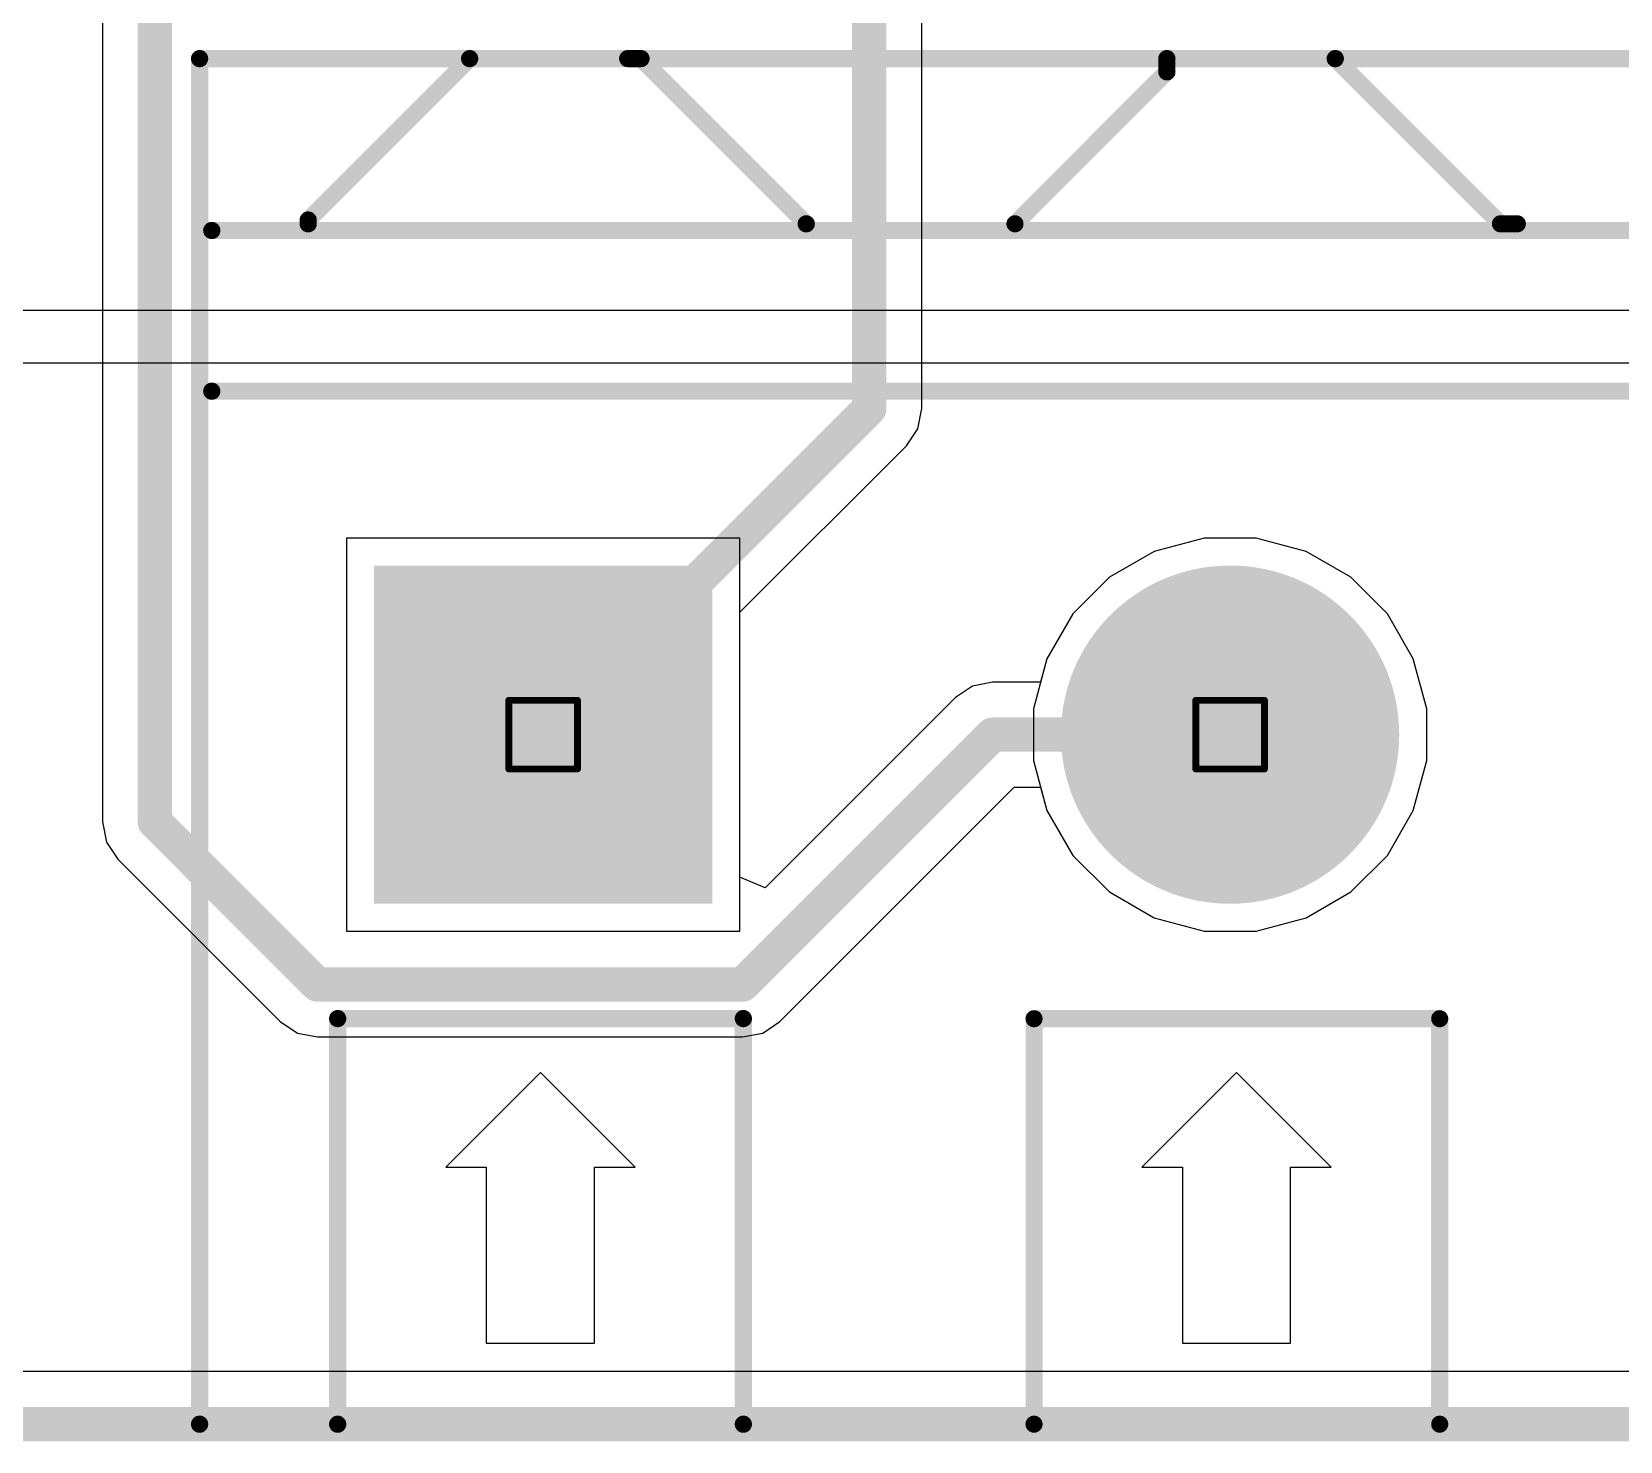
# Model space of a CAD drawing. Header units: inches. Extents: x -11 to 5428, y 0 to 5423.
# Drawn here: x 89.53 to 101.28, y -0.13 to 10.3 of the extents above; entities that cross this region are included whole.
import ezdxf

# ---------------------------------------------------------------- set-up
doc = ezdxf.new("R2010")
doc.units = ezdxf.units.IN
for name, color, linetype in [('Board Outline', 216, 'Continuous'), ('Bottom Layer', 5, 'Continuous'), ('Bottom Solder', 6, 'Continuous'), ('Drill Drawing', 1, 'Continuous'), ('GND', 16, 'Continuous'), ('Multi-Layer', 9, 'Continuous'), ('Pad Holes', 156, 'Continuous'), ('PWR', 76, 'Continuous'), ('Top Layer', 1, 'Continuous'), ('Top Overlay', 2, 'Continuous'), ('Top Solder', 216, 'Continuous')]:
    doc.layers.add(name, color=color, linetype=linetype)

# ---------------------------------------------------------------- blocks, each defined once
blk = doc.blocks.new('DB128L_5_08_3P_GN_S_543')
at = {"layer": 'Bottom Layer'}
blk.add_hatch(color=5, dxfattribs=at).paths.add_polyline_path([(-1.2, 1.2), (1.2, 1.2), (1.2, -1.2), (-1.2, -1.2)])
h = blk.add_hatch(color=5, dxfattribs=at)
edge = h.paths.add_edge_path()
edge.add_arc((5.08, 0), 1.2, 0, 360)
at = {"layer": 'Bottom Solder'}
blk.add_hatch(color=6, dxfattribs=at).paths.add_polyline_path([(-1.251, 1.251), (1.251, 1.251), (1.251, -1.251), (-1.251, -1.251)])
h = blk.add_hatch(color=6, dxfattribs=at)
edge = h.paths.add_edge_path()
edge.add_arc((5.08, 0), 1.251, 0, 360)
at = {"layer": 'GND'}
blk.add_hatch(color=16, dxfattribs=at).paths.add_polyline_path([(-1.2, 1.2), (1.2, 1.2), (1.2, -1.2), (-1.2, -1.2)])
h = blk.add_hatch(color=16, dxfattribs=at)
edge = h.paths.add_edge_path()
edge.add_arc((5.08, 0), 1.2, 0, 360)
at = {"layer": 'Multi-Layer'}
blk.add_hatch(color=9, dxfattribs=at).paths.add_polyline_path([(-1.2, 1.2), (1.2, 1.2), (1.2, -1.2), (-1.2, -1.2)])
h = blk.add_hatch(color=9, dxfattribs=at)
edge = h.paths.add_edge_path()
edge.add_arc((5.08, 0), 1.2, 0, 360)
at = {"layer": 'Pad Holes'}
h = blk.add_hatch(color=7, dxfattribs=at)
edge = h.paths.add_edge_path()
edge.add_arc((0, 0), 0.8, 0, 360)
h = blk.add_hatch(color=7, dxfattribs=at)
edge = h.paths.add_edge_path()
edge.add_arc((5.08, 0), 0.8, 0, 360)
at = {"layer": 'PWR'}
blk.add_hatch(color=76, dxfattribs=at).paths.add_polyline_path([(-1.2, 1.2), (1.2, 1.2), (1.2, -1.2), (-1.2, -1.2)])
h = blk.add_hatch(color=76, dxfattribs=at)
edge = h.paths.add_edge_path()
edge.add_arc((5.08, 0), 1.2, 0, 360)
at = {"layer": 'Top Layer'}
blk.add_hatch(color=1, dxfattribs=at).paths.add_polyline_path([(-1.2, 1.2), (1.2, 1.2), (1.2, -1.2), (-1.2, -1.2)])
h = blk.add_hatch(color=1, dxfattribs=at)
edge = h.paths.add_edge_path()
edge.add_arc((5.08, 0), 1.2, 0, 360)
at = {"layer": 'Top Solder'}
blk.add_hatch(color=216, dxfattribs=at).paths.add_polyline_path([(-1.251, 1.251), (1.251, 1.251), (1.251, -1.251), (-1.251, -1.251)])
h = blk.add_hatch(color=216, dxfattribs=at)
edge = h.paths.add_edge_path()
edge.add_arc((5.08, 0), 1.251, 0, 360)
at = {"layer": 'Top Overlay'}
for p, q in [((-0.02, -2.5), (-0.72, -3.2)), ((0.68, -3.2), (-0.02, -2.5)), ((-0.02, -2.5), (-0.02, -2.5)), ((5.128, -2.5), (4.428, -3.2)), ((5.828, -3.2), (5.128, -2.5)), ((5.128, -2.5), (5.128, -2.5)), ((-0.72, -3.2), (-0.42, -3.2)), ((-0.42, -3.2), (-0.42, -4.5)), ((0.38, -4.5), (0.38, -3.2)), ((0.38, -3.2), (0.68, -3.2)), ((4.428, -3.2), (4.728, -3.2)), ((4.728, -3.2), (4.728, -4.5)), ((5.528, -4.5), (5.528, -3.2)), ((5.528, -3.2), (5.828, -3.2)), ((-0.42, -4.5), (0.38, -4.5)), ((4.728, -4.5), (5.528, -4.5))]:
    blk.add_line(p, q, dxfattribs=at)
for points in [[(-2.54, -5.1, 0.127, 0.127, 0), (-2.54, 5, 0.127, 0.127, 0)], [(-2.54, 5, 0.127, 0.127, 0), (12.7, 5, 0.127, 0.127, 0)], [(-1.737, 3.806, 0.127, 0.127, 0), (-0.543, 5, 0.127, 0.127, 0)], [(0.625, 5, 0.127, 0.127, 0), (0.724, 5, 0.127, 0.127, 0)], [(0.724, 5, 0.127, 0.127, 0), (1.946, 3.778, 0.127, 0.127, 0)], [(4.613, 4.902, 0.127, 0.127, 0), (4.613, 5, 0.127, 0.127, 0)], [(5.858, 5, 0.127, 0.127, 0), (7.08, 3.778, 0.127, 0.127, 0)], [(3.49, 3.778, 0.127, 0.127, 0), (4.613, 4.902, 0.127, 0.127, 0)], [(-2.45, 3.729, 0.127, 0.127, 0), (12.61, 3.729, 0.127, 0.127, 0)], [(-1.737, 3.778, 0.127, 0.127, 0), (-1.737, 3.806, 0.127, 0.127, 0)], [(7.08, 3.778, 0.127, 0.127, 0), (7.204, 3.778, 0.127, 0.127, 0)], [(-2.45, 2.54, 0.127, 0.127, 0), (12.61, 2.54, 0.127, 0.127, 0)], [(-1.519, -2.1, 0.127, 0.127, 0), (1.481, -2.1, 0.127, 0.127, 0)], [(-1.519, -5.1, 0.127, 0.127, 0), (-1.519, -2.1, 0.127, 0.127, 0)], [(1.481, -5.1, 0.127, 0.127, 0), (1.481, -2.1, 0.127, 0.127, 0)], [(3.631, -2.101, 0.127, 0.127, 0), (6.63, -2.101, 0.127, 0.127, 0)], [(3.631, -5.1, 0.127, 0.127, 0), (3.631, -2.101, 0.127, 0.127, 0)], [(6.63, -5.1, 0.127, 0.127, 0), (6.63, -2.101, 0.127, 0.127, 0)], [(-2.54, -5.1, 0.127, 0.127, 0), (12.7, -5.1, 0.127, 0.127, 0)]]:
    blk.add_lwpolyline(points, format="xyseb", dxfattribs=at)
for points in [[(-2.572, 5, 0.0635, 0.0635, 1), (-2.508, 5, 0.0635, 0.0635, 1)], [(-2.572, 5, 0.0635, 0.0635, 1), (-2.508, 5, 0.0635, 0.0635, 1)], [(-0.575, 5, 0.0635, 0.0635, 1), (-0.511, 5, 0.0635, 0.0635, 1)], [(0.594, 5, 0.0635, 0.0635, 1), (0.657, 5, 0.0635, 0.0635, 1)], [(0.693, 5, 0.0635, 0.0635, 1), (0.756, 5, 0.0635, 0.0635, 1)], [(0.693, 5, 0.0635, 0.0635, 1), (0.756, 5, 0.0635, 0.0635, 1)], [(4.581, 5, 0.0635, 0.0635, 1), (4.645, 5, 0.0635, 0.0635, 1)], [(5.826, 5, 0.0635, 0.0635, 1), (5.89, 5, 0.0635, 0.0635, 1)], [(4.581, 4.902, 0.0635, 0.0635, 1), (4.645, 4.902, 0.0635, 0.0635, 1)], [(4.581, 4.902, 0.0635, 0.0635, 1), (4.645, 4.902, 0.0635, 0.0635, 1)], [(-2.482, 3.729, 0.0635, 0.0635, 1), (-2.418, 3.729, 0.0635, 0.0635, 1)], [(-1.769, 3.806, 0.0635, 0.0635, 1), (-1.705, 3.806, 0.0635, 0.0635, 1)], [(-1.769, 3.806, 0.0635, 0.0635, 1), (-1.705, 3.806, 0.0635, 0.0635, 1)], [(-1.769, 3.778, 0.0635, 0.0635, 1), (-1.705, 3.778, 0.0635, 0.0635, 1)], [(1.914, 3.778, 0.0635, 0.0635, 1), (1.978, 3.778, 0.0635, 0.0635, 1)], [(3.458, 3.778, 0.0635, 0.0635, 1), (3.521, 3.778, 0.0635, 0.0635, 1)], [(7.048, 3.778, 0.0635, 0.0635, 1), (7.111, 3.778, 0.0635, 0.0635, 1)], [(7.048, 3.778, 0.0635, 0.0635, 1), (7.111, 3.778, 0.0635, 0.0635, 1)], [(7.172, 3.778, 0.0635, 0.0635, 1), (7.236, 3.778, 0.0635, 0.0635, 1)], [(-2.482, 2.54, 0.0635, 0.0635, 1), (-2.418, 2.54, 0.0635, 0.0635, 1)], [(-1.551, -2.1, 0.0635, 0.0635, 1), (-1.487, -2.1, 0.0635, 0.0635, 1)], [(-1.551, -2.1, 0.0635, 0.0635, 1), (-1.487, -2.1, 0.0635, 0.0635, 1)], [(1.449, -2.1, 0.0635, 0.0635, 1), (1.513, -2.1, 0.0635, 0.0635, 1)], [(1.449, -2.1, 0.0635, 0.0635, 1), (1.513, -2.1, 0.0635, 0.0635, 1)], [(3.599, -2.101, 0.0635, 0.0635, 1), (3.662, -2.101, 0.0635, 0.0635, 1)], [(3.599, -2.101, 0.0635, 0.0635, 1), (3.662, -2.101, 0.0635, 0.0635, 1)], [(6.599, -2.101, 0.0635, 0.0635, 1), (6.662, -2.101, 0.0635, 0.0635, 1)], [(6.599, -2.101, 0.0635, 0.0635, 1), (6.662, -2.101, 0.0635, 0.0635, 1)], [(-2.572, -5.1, 0.0635, 0.0635, 1), (-2.508, -5.1, 0.0635, 0.0635, 1)], [(-2.572, -5.1, 0.0635, 0.0635, 1), (-2.508, -5.1, 0.0635, 0.0635, 1)], [(-1.551, -5.1, 0.0635, 0.0635, 1), (-1.487, -5.1, 0.0635, 0.0635, 1)], [(1.449, -5.1, 0.0635, 0.0635, 1), (1.513, -5.1, 0.0635, 0.0635, 1)], [(3.599, -5.1, 0.0635, 0.0635, 1), (3.662, -5.1, 0.0635, 0.0635, 1)], [(6.599, -5.1, 0.0635, 0.0635, 1), (6.662, -5.1, 0.0635, 0.0635, 1)]]:
    blk.add_lwpolyline(points, format="xyseb", close=True, dxfattribs=at)

msp = doc.modelspace()

# ---------------------------------------------------------------- linework, layer by layer
at = {"layer": 'Board Outline'}
msp.add_lwpolyline([(0, 0, 0.254, 0.254, 0), (344, 0, 0.254, 0.254, 0)], format="xyseb", dxfattribs=at)
at = {"layer": 'Bottom Layer'}
for p, q in [((94.766, 6.553), (91.859, 6.553)), ((91.859, 6.553), (91.859, 3.645)), ((94.766, 3.645), (94.766, 6.553)), ((98.201, 6.553), (97.831, 6.454)), ((98.584, 6.553), (98.201, 6.553)), ((98.954, 6.454), (98.584, 6.553)), ((97.831, 6.454), (97.5, 6.263)), ((99.285, 6.263), (98.954, 6.454)), ((97.5, 6.263), (97.229, 5.992)), ((99.556, 5.992), (99.285, 6.263)), ((97.229, 5.992), (97.038, 5.66)), ((99.747, 5.66), (99.556, 5.992)), ((97.038, 5.66), (96.939, 5.291)), ((99.846, 5.291), (99.747, 5.66)), ((96.939, 5.291), (96.939, 4.908)), ((99.846, 4.908), (99.846, 5.291)), ((96.939, 4.908), (97.038, 4.538)), ((99.747, 4.538), (99.846, 4.908)), ((97.038, 4.538), (97.229, 4.206)), ((99.556, 4.206), (99.747, 4.538)), ((97.229, 4.206), (97.5, 3.936)), ((99.285, 3.936), (99.556, 4.206)), ((97.5, 3.936), (97.831, 3.744)), ((98.954, 3.744), (99.285, 3.936)), ((91.859, 3.645), (94.766, 3.645)), ((97.831, 3.744), (98.201, 3.645)), ((98.201, 3.645), (98.584, 3.645)), ((98.584, 3.645), (98.954, 3.744)), ((185.233, 0.388), (9.715, 0.388))]:
    msp.add_line(p, q, dxfattribs=at)
at = {"layer": 'Drill Drawing'}
for points in [[(93.059, 5.353, 0.0508, 0.0508, 0), (93.567, 5.353, 0.0508, 0.0508, 0)], [(93.059, 4.845, 0.0508, 0.0508, 0), (93.059, 5.353, 0.0508, 0.0508, 0)], [(93.567, 4.845, 0.0508, 0.0508, 0), (93.567, 5.353, 0.0508, 0.0508, 0)], [(98.139, 5.353, 0.0508, 0.0508, 0), (98.647, 5.353, 0.0508, 0.0508, 0)], [(98.139, 4.845, 0.0508, 0.0508, 0), (98.139, 5.353, 0.0508, 0.0508, 0)], [(98.647, 4.845, 0.0508, 0.0508, 0), (98.647, 5.353, 0.0508, 0.0508, 0)], [(93.059, 4.845, 0.0508, 0.0508, 0), (93.567, 4.845, 0.0508, 0.0508, 0)], [(98.139, 4.845, 0.0508, 0.0508, 0), (98.647, 4.845, 0.0508, 0.0508, 0)]]:
    msp.add_lwpolyline(points, format="xyseb", dxfattribs=at)
for points in [[(93.046, 5.353, 0.0254, 0.0254, 1), (93.071, 5.353, 0.0254, 0.0254, 1)], [(93.046, 5.353, 0.0254, 0.0254, 1), (93.071, 5.353, 0.0254, 0.0254, 1)], [(93.554, 5.353, 0.0254, 0.0254, 1), (93.579, 5.353, 0.0254, 0.0254, 1)], [(93.554, 5.353, 0.0254, 0.0254, 1), (93.579, 5.353, 0.0254, 0.0254, 1)], [(98.126, 5.353, 0.0254, 0.0254, 1), (98.151, 5.353, 0.0254, 0.0254, 1)], [(98.126, 5.353, 0.0254, 0.0254, 1), (98.151, 5.353, 0.0254, 0.0254, 1)], [(98.634, 5.353, 0.0254, 0.0254, 1), (98.659, 5.353, 0.0254, 0.0254, 1)], [(98.634, 5.353, 0.0254, 0.0254, 1), (98.659, 5.353, 0.0254, 0.0254, 1)], [(93.046, 4.845, 0.0254, 0.0254, 1), (93.071, 4.845, 0.0254, 0.0254, 1)], [(93.046, 4.845, 0.0254, 0.0254, 1), (93.071, 4.845, 0.0254, 0.0254, 1)], [(93.554, 4.845, 0.0254, 0.0254, 1), (93.579, 4.845, 0.0254, 0.0254, 1)], [(93.554, 4.845, 0.0254, 0.0254, 1), (93.579, 4.845, 0.0254, 0.0254, 1)], [(98.126, 4.845, 0.0254, 0.0254, 1), (98.151, 4.845, 0.0254, 0.0254, 1)], [(98.126, 4.845, 0.0254, 0.0254, 1), (98.151, 4.845, 0.0254, 0.0254, 1)], [(98.634, 4.845, 0.0254, 0.0254, 1), (98.659, 4.845, 0.0254, 0.0254, 1)], [(98.634, 4.845, 0.0254, 0.0254, 1), (98.659, 4.845, 0.0254, 0.0254, 1)]]:
    msp.add_lwpolyline(points, format="xyseb", close=True, dxfattribs=at)
at = {"layer": 'GND'}
for p, q in [((173.678, 8.237), (10.737, 8.237)), ((10.349, 7.849), (174.066, 7.849)), ((94.766, 6.553), (91.859, 6.553)), ((91.859, 6.553), (91.859, 3.645)), ((94.766, 3.645), (94.766, 6.553)), ((98.201, 6.553), (97.831, 6.454)), ((98.584, 6.553), (98.201, 6.553)), ((98.954, 6.454), (98.584, 6.553)), ((97.831, 6.454), (97.5, 6.263)), ((99.285, 6.263), (98.954, 6.454)), ((97.5, 6.263), (97.229, 5.992)), ((99.556, 5.992), (99.285, 6.263)), ((97.229, 5.992), (97.038, 5.66)), ((99.747, 5.66), (99.556, 5.992)), ((97.038, 5.66), (96.939, 5.291)), ((99.846, 5.291), (99.747, 5.66)), ((96.939, 5.291), (96.939, 4.908)), ((99.846, 4.908), (99.846, 5.291)), ((96.939, 4.908), (97.038, 4.538)), ((99.747, 4.538), (99.846, 4.908)), ((97.038, 4.538), (97.229, 4.206)), ((99.556, 4.206), (99.747, 4.538)), ((97.229, 4.206), (97.5, 3.936)), ((99.285, 3.936), (99.556, 4.206)), ((97.5, 3.936), (97.831, 3.744)), ((98.954, 3.744), (99.285, 3.936)), ((91.859, 3.645), (94.766, 3.645)), ((97.831, 3.744), (98.201, 3.645)), ((98.201, 3.645), (98.584, 3.645)), ((98.584, 3.645), (98.954, 3.744)), ((343.612, 0.388), (0.388, 0.388))]:
    msp.add_line(p, q, dxfattribs=at)
at = {"layer": 'PWR'}
for p, q in [((94.766, 6.553), (91.859, 6.553)), ((91.859, 6.553), (91.859, 3.645)), ((94.766, 3.645), (94.766, 6.553)), ((98.201, 6.553), (97.831, 6.454)), ((98.584, 6.553), (98.201, 6.553)), ((98.954, 6.454), (98.584, 6.553)), ((97.831, 6.454), (97.5, 6.263)), ((99.285, 6.263), (98.954, 6.454)), ((97.5, 6.263), (97.229, 5.992)), ((99.556, 5.992), (99.285, 6.263)), ((97.229, 5.992), (97.038, 5.66)), ((99.747, 5.66), (99.556, 5.992)), ((97.038, 5.66), (96.939, 5.291)), ((99.846, 5.291), (99.747, 5.66)), ((96.939, 5.291), (96.939, 4.908)), ((99.846, 4.908), (99.846, 5.291)), ((96.939, 4.908), (97.038, 4.538)), ((99.747, 4.538), (99.846, 4.908)), ((97.038, 4.538), (97.229, 4.206)), ((99.556, 4.206), (99.747, 4.538)), ((97.229, 4.206), (97.5, 3.936)), ((99.285, 3.936), (99.556, 4.206)), ((97.5, 3.936), (97.831, 3.744)), ((98.954, 3.744), (99.285, 3.936)), ((91.859, 3.645), (94.766, 3.645)), ((97.831, 3.744), (98.201, 3.645)), ((98.201, 3.645), (98.584, 3.645)), ((98.584, 3.645), (98.954, 3.744)), ((228.161, 0.388), (0.388, 0.388))]:
    msp.add_line(p, q, dxfattribs=at)
at = {"layer": 'Top Layer'}
for p, q in [((90.053, 24.528), (90.053, 4.453)), ((96.113, 7.511), (96.113, 18.917)), ((96.083, 7.362), (96.113, 7.511)), ((95.999, 7.236), (96.083, 7.362)), ((94.766, 6.004), (95.999, 7.236)), ((98.201, 6.553), (97.831, 6.454)), ((98.584, 6.553), (98.201, 6.553)), ((98.954, 6.454), (98.584, 6.553)), ((97.831, 6.454), (97.5, 6.263)), ((99.285, 6.263), (98.954, 6.454)), ((97.5, 6.263), (97.229, 5.992)), ((99.556, 5.992), (99.285, 6.263)), ((94.766, 4.045), (94.766, 6.004)), ((97.229, 5.992), (97.038, 5.66)), ((99.747, 5.66), (99.556, 5.992)), ((97.038, 5.66), (96.991, 5.488)), ((99.846, 5.291), (99.747, 5.66)), ((96.487, 5.458), (96.361, 5.374)), ((96.635, 5.488), (96.487, 5.458)), ((96.991, 5.488), (96.635, 5.488)), ((96.361, 5.374), (94.954, 3.967)), ((99.846, 4.908), (99.846, 5.291)), ((99.747, 4.538), (99.846, 4.908)), ((95.062, 2.977), (96.796, 4.711)), ((96.796, 4.711), (96.991, 4.711)), ((96.991, 4.711), (97.038, 4.538)), ((97.038, 4.538), (97.229, 4.206)), ((99.556, 4.206), (99.747, 4.538)), ((90.053, 4.453), (90.083, 4.304)), ((90.083, 4.304), (90.167, 4.178)), ((90.167, 4.178), (91.369, 2.977)), ((97.229, 4.206), (97.5, 3.936)), ((99.285, 3.936), (99.556, 4.206)), ((94.954, 3.967), (94.766, 4.045)), ((97.5, 3.936), (97.831, 3.744)), ((98.954, 3.744), (99.285, 3.936)), ((97.831, 3.744), (98.201, 3.645)), ((98.201, 3.645), (98.584, 3.645)), ((98.584, 3.645), (98.954, 3.744)), ((91.369, 2.977), (91.495, 2.892)), ((94.936, 2.892), (95.062, 2.977)), ((91.495, 2.892), (91.643, 2.863)), ((91.643, 2.863), (94.787, 2.863)), ((94.787, 2.863), (94.936, 2.892)), ((185.233, 0.388), (9.715, 0.388))]:
    msp.add_line(p, q, dxfattribs=at)
for points in [[(90.442, 4.453, 0.254, 0.254, 0), (90.442, 24.528, 0.254, 0.254, 0)], [(95.724, 7.511, 0.254, 0.254, 0), (95.724, 19.399, 0.254, 0.254, 0)], [(93.313, 5.099, 0.254, 0.254, 0), (95.724, 7.511, 0.254, 0.254, 0)], [(94.787, 3.251, 0.254, 0.254, 0), (96.635, 5.099, 0.254, 0.254, 0)], [(96.635, 5.099, 0.254, 0.254, 0), (98.393, 5.099, 0.254, 0.254, 0)], [(90.442, 4.453, 0.254, 0.254, 0), (91.643, 3.251, 0.254, 0.254, 0)], [(91.643, 3.251, 0.254, 0.254, 0), (94.787, 3.251, 0.254, 0.254, 0)]]:
    msp.add_lwpolyline(points, format="xyseb", dxfattribs=at)
for points in [[(95.661, 7.511, 0.127, 0.127, 1), (95.788, 7.511, 0.127, 0.127, 1)], [(95.661, 7.511, 0.127, 0.127, 1), (95.788, 7.511, 0.127, 0.127, 1)], [(93.249, 5.099, 0.127, 0.127, 1), (93.376, 5.099, 0.127, 0.127, 1)], [(96.572, 5.099, 0.127, 0.127, 1), (96.699, 5.099, 0.127, 0.127, 1)], [(96.572, 5.099, 0.127, 0.127, 1), (96.699, 5.099, 0.127, 0.127, 1)], [(98.329, 5.099, 0.127, 0.127, 1), (98.456, 5.099, 0.127, 0.127, 1)], [(90.378, 4.453, 0.127, 0.127, 1), (90.505, 4.453, 0.127, 0.127, 1)], [(90.378, 4.453, 0.127, 0.127, 1), (90.505, 4.453, 0.127, 0.127, 1)], [(91.58, 3.251, 0.127, 0.127, 1), (91.707, 3.251, 0.127, 0.127, 1)], [(91.58, 3.251, 0.127, 0.127, 1), (91.707, 3.251, 0.127, 0.127, 1)], [(94.724, 3.251, 0.127, 0.127, 1), (94.851, 3.251, 0.127, 0.127, 1)], [(94.724, 3.251, 0.127, 0.127, 1), (94.851, 3.251, 0.127, 0.127, 1)]]:
    msp.add_lwpolyline(points, format="xyseb", close=True, dxfattribs=at)

# ---------------------------------------------------------------- block references
msp.add_blockref('DB128L_5_08_3P_GN_S_543', (93.312, 5.099))

doc.saveas('drawing.dxf')
